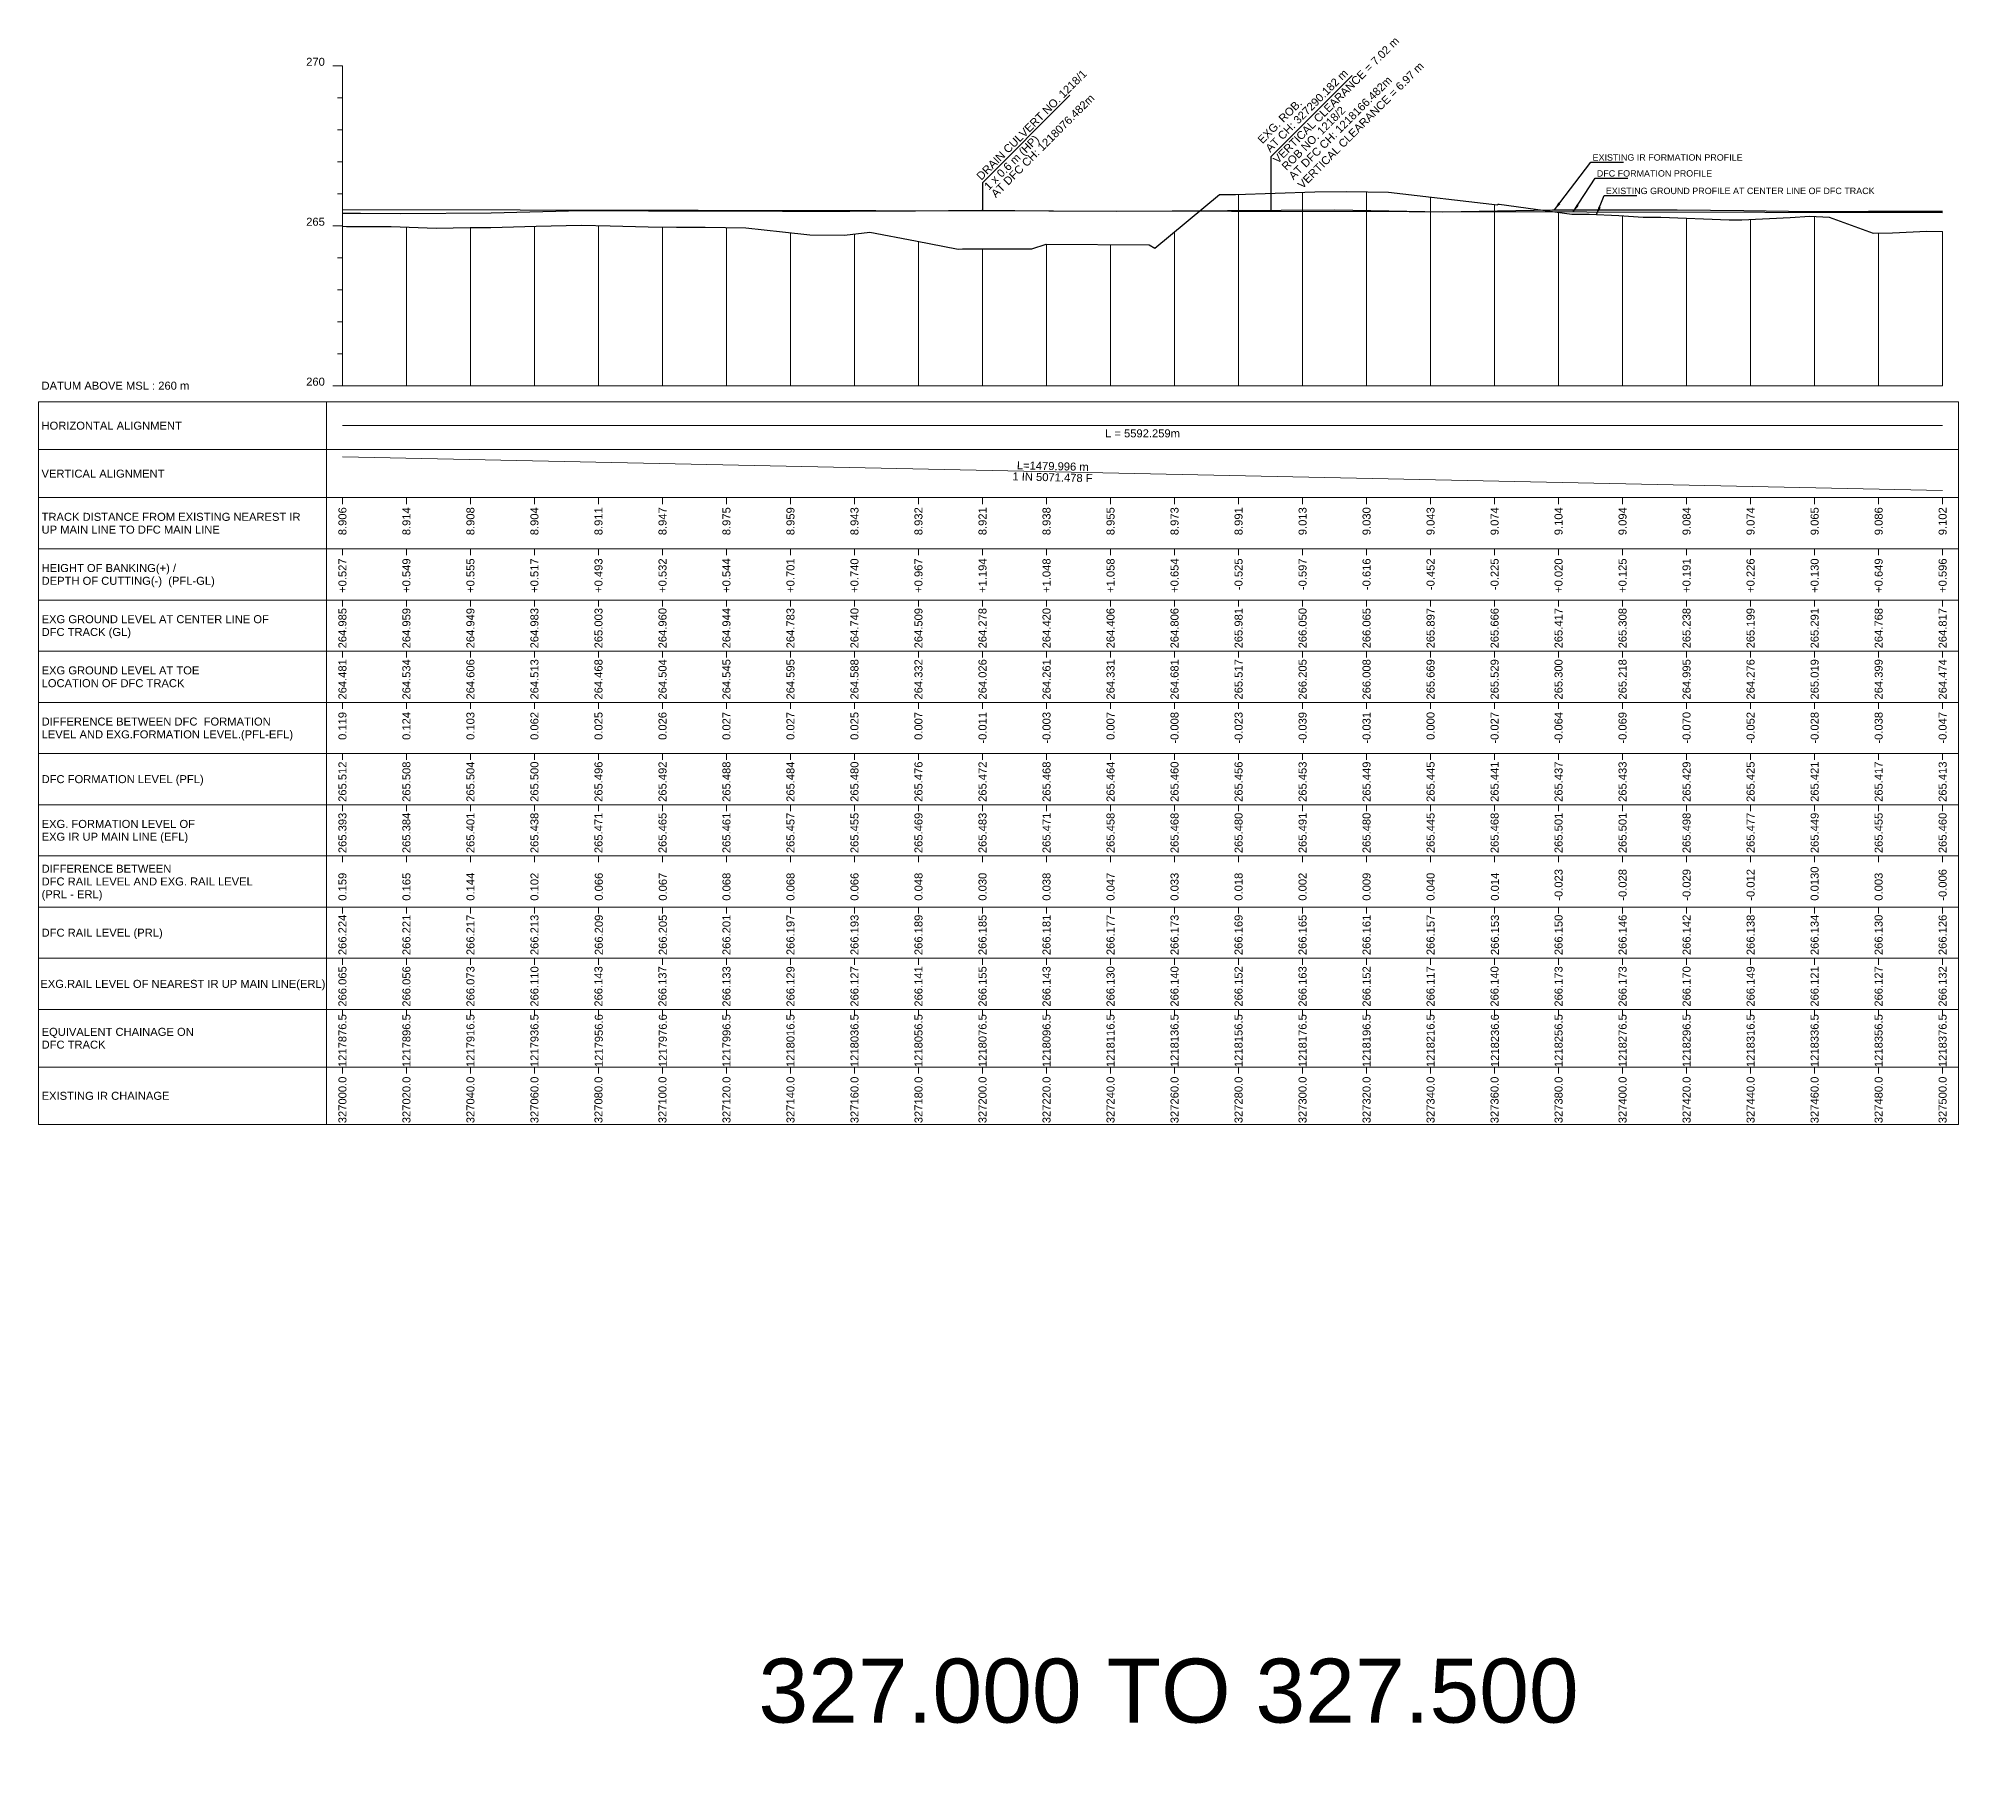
# Model space of a CAD drawing. Header units: metres. Extents: x 2905 to 23505, y -2719 to -1879.
# Drawn here: x 15905 to 16505, y -2428 to -1891 of the extents above; entities that cross this region are included whole.
import ezdxf
from ezdxf.enums import TextEntityAlignment as Align

# ---------------------------------------------------------------- set-up
doc = ezdxf.new("R2010")
doc.units = ezdxf.units.M
doc.header["$MEASUREMENT"] = 0
for name, color, linetype, lineweight in [('LS CUT FILL', 10, 'Continuous', 0), ('LS DATUM', 7, 'Continuous', 0), ('LS DATUM X', 7, 'Continuous', 0), ('LS DATUM Y', 7, 'Continuous', 0), ('LS DIFF. EXG.RL & PRO. RL', 10, 'Continuous', 0), ('LS DIFF. PFL & EFL', 10, 'Continuous', 0), ('LS EXG FL', 7, 'Continuous', 0), ('LS EXG GL', 7, 'Continuous', 0), ('LS EXG GL AT PRO TOE', 7, 'Continuous', 0), ('LS EXG IR CH', 7, 'Continuous', 0), ('LS EXG RL', 7, 'Continuous', 0), ('LS EXG. FL', 7, 'Continuous', 0), ('LS EXG. GL', 7, 'Continuous', 0), ('LS EXG. GL AT PRO. TOE', 7, 'Continuous', 0), ('LS EXG. IR CH', 7, 'Continuous', 0), ('LS EXG. RL', 7, 'Continuous', 0), ('LS FRAME', 7, 'Continuous', 0), ('LS HORIZONTAL ALIGNMENT', 10, 'Continuous', 0), ('LS PFL-EFL', 10, 'Continuous', 0), ('LS PRL-ERL', 10, 'Continuous', 0), ('LS PRO FL', 10, 'Continuous', 0), ('LS PRO. CUT & FILL', 10, 'Continuous', 0), ('LS PRO. DFCC CH', 10, 'Continuous', 0), ('LS PRO. FL', 10, 'Continuous', 0), ('LS PRO. RL', 10, 'Continuous', 0), ('LS PROFILE EXG FL', 7, 'Continuous', 25), ('LS PROFILE EXG GL', 7, 'Continuous', 30), ('LS PROFILE PRO FL', 1, 'Continuous', 30), ('LS TICKS', 7, 'Continuous', 0), ('LS TRACK CENTER', 10, 'Continuous', 0), ("LS TRACK CENTER's", 10, 'Continuous', 0), ('LS VERTICAL ALIGNMENT', 10, 'Continuous', 0), ('Profile Grid', 7, 'Continuous', 0)]:
    doc.layers.add(name, color=color, linetype=linetype, lineweight=lineweight)
for name, color, linetype in [('LS DRAIN CULVERT', 10, 'Continuous'), ("LS LC'S", 7, 'Continuous'), ('ref text', 3, 'Continuous')]:
    doc.layers.add(name, color=color, linetype=linetype)
doc.styles.get("Standard").update_dxf_attribs({"font": 'arial.ttf'})
doc.styles.add('Style-Arial', font='arial.ttf')
doc.styles.add('StyleArial', font='arial.ttf')
doc.dimstyles.get("Standard").update_dxf_attribs({"dimtxt": 5, "dimasz": 0.18, "dimexe": 0.18, "dimexo": 0.0625, "dimgap": 0.09, "dimtad": 0, "dimtih": 1, "dimtoh": 1, "dimdec": 4, "dimzin": 0, "dimdsep": 46, "dimtxsty": 'Standard', "dimcen": 0.09, "dimadec": 0, "dimazin": 0, "dimtfac": 1, "dimtdec": 4, "dimtofl": 0, "dimtmove": 0, "dimatfit": 3, "dimfxl": 1, "dimtolj": 1, "dimtzin": 0, "dimarcsym": 0})

msp = doc.modelspace()

# ---------------------------------------------------------------- linework, layer by layer
at = {"layer": 'LS DATUM X', "color": 7, "linetype": 'Continuous', "lineweight": 0}
msp.add_line((16000, -2000), (16500, -2000), dxfattribs=at)
at = {"layer": 'LS DATUM Y', "color": 7, "linetype": 'Continuous', "lineweight": 0}
for p, q in [((15997, -1900), (16000, -1900)), ((15997, -1900), (16000, -1900)), ((16000, -2000), (16000, -1900)), ((15998.5, -1910), (16000, -1910)), ((15998.5, -1920), (16000, -1920)), ((15998.5, -1930), (16000, -1930)), ((15998.5, -1940), (16000, -1940)), ((15997, -1950), (16000, -1950)), ((15998.5, -1960), (16000, -1960)), ((15998.5, -1970), (16000, -1970)), ((15998.5, -1980), (16000, -1980)), ((15998.5, -1990), (16000, -1990)), ((15997, -2000), (16000, -2000))]:
    msp.add_line(p, q, dxfattribs=at)
at = {"layer": 'LS DRAIN CULVERT'}
msp.add_lwpolyline([(16227.33, -1909.22), (16200, -1936.54), (16200, -1945.28)], dxfattribs=at)
at = {"layer": 'LS FRAME'}
for points in [[(15995, -2231), (15905, -2231), (15905, -2005)], [(15905, -2005), (15995, -2005)], [(15995, -2020), (15905, -2020)], [(15995, -2035), (15905, -2035)], [(15995, -2051), (15905, -2051)], [(15905, -2051), (15995, -2051)], [(15995, -2067), (15905, -2067)], [(15905, -2067), (15995, -2067)], [(15995, -2083), (15905, -2083)], [(15905, -2083), (15995, -2083)], [(15995, -2099), (15905, -2099)], [(15995, -2115), (15905, -2115)], [(15905, -2115), (15995, -2115)], [(15995, -2131), (15905, -2131)], [(15905, -2131), (15995, -2131)], [(15995, -2147), (15905, -2147)], [(15905, -2147), (15995, -2147)], [(15995, -2163), (15905, -2163)], [(15905, -2163), (15995, -2163)], [(15995, -2179), (15905, -2179)], [(15995, -2195), (15905, -2195)], [(15995, -2213), (15905, -2213)]]:
    msp.add_lwpolyline(points, dxfattribs=at)
at = {"layer": 'LS FRAME', "color": 7, "linetype": 'Continuous', "lineweight": 0, "flags": 128}
for points in [[(15995, -2020), (16505, -2020), (16505, -2005), (15995, -2005), (15995, -2020)], [(15995, -2035), (16505, -2035), (16505, -2020), (15995, -2020), (15995, -2035)], [(15995, -2051), (16505, -2051), (16505, -2035), (15995, -2035), (15995, -2051)], [(15995, -2067), (16505, -2067), (16505, -2051), (15995, -2051), (15995, -2067)], [(15995, -2083), (16505, -2083), (16505, -2067), (15995, -2067), (15995, -2083)], [(15995, -2099), (16505, -2099), (16505, -2083), (15995, -2083), (15995, -2099)], [(15995, -2115), (16505, -2115), (16505, -2099), (15995, -2099), (15995, -2115)], [(15995, -2131), (16505, -2131), (16505, -2115), (15995, -2115), (15995, -2131)], [(15995, -2147), (16505, -2147), (16505, -2131), (15995, -2131), (15995, -2147)], [(15995, -2163), (16505, -2163), (16505, -2147), (15995, -2147), (15995, -2163)], [(15995, -2179), (16505, -2179), (16505, -2163), (15995, -2163), (15995, -2179)], [(15995, -2195), (16505, -2195), (16505, -2179), (15995, -2179), (15995, -2195)], [(15995, -2213), (16505, -2213), (16505, -2195), (15995, -2195), (15995, -2213)], [(15995, -2231), (16505, -2231), (16505, -2213), (15995, -2213), (15995, -2231)]]:
    msp.add_lwpolyline(points, close=True, dxfattribs=at)
at = {"layer": 'LS FRAME', "color": 7, "linetype": 'Continuous', "lineweight": 0}
msp.add_3dface([(15995, -2099), (15915, -2099), (15915, -2099)], dxfattribs=at)
at = {"layer": 'LS HORIZONTAL ALIGNMENT', "lineweight": 0, "flags": 128}
msp.add_lwpolyline([(16000, -2012.5), (16500, -2012.5)], dxfattribs=at)
at = {"layer": "LS LC'S"}
msp.add_lwpolyline([(16290.19, -1945.46), (16290.19, -1928.33), (16315.49, -1903.03)], dxfattribs=at)
at = {"layer": 'LS PROFILE EXG FL'}
msp.add_lwpolyline([(16000, -1946.07), (16005.66, -1946.1), (16018.21, -1946.18), (16046.43, -1945.93), (16074.65, -1945.28), (16095.59, -1945.33), (16116.53, -1945.38), (16137.52, -1945.42), (16158.51, -1945.46), (16179.02, -1945.31), (16199.54, -1945.17), (16220.77, -1945.3), (16242, -1945.43), (16259.28, -1945.32), (16276.56, -1945.23), (16293.35, -1945.13), (16310.14, -1945.03), (16326.99, -1945.32), (16343.84, -1945.61), (16360.96, -1945.31), (16378.07, -1945), (16397.54, -1944.99), (16417.01, -1944.99), (16437.91, -1945.2), (16458.82, -1945.51), (16476.82, -1945.45), (16494.82, -1945.41), (16500, -1945.4)], dxfattribs=at)
at = {"layer": 'LS PROFILE EXG GL', "flags": 128}
msp.add_lwpolyline([(16000, -1950.15), (16001.31, -1950.21), (16005.65, -1950.21), (16015.21, -1950.22), (16029.32, -1950.77), (16039.94, -1950.51), (16046.42, -1950.5), (16060.53, -1950.16), (16074.61, -1949.87), (16083.64, -1950.03), (16095.58, -1950.32), (16104.39, -1950.48), (16113.35, -1950.46), (16126.06, -1950.64), (16137.51, -1951.9), (16146.02, -1952.83), (16156.91, -1952.99), (16164.79, -1951.99), (16179.02, -1954.72), (16192.38, -1957.29), (16193.8, -1957.25), (16214.09, -1957.17), (16215.46, -1957.17), (16219.9, -1955.8), (16252.09, -1956.02), (16253.87, -1957.02), (16274.06, -1940.28), (16279.04, -1940.22), (16303.84, -1939.37), (16313.8, -1939.25), (16326.81, -1939.47), (16326.9, -1939.53), (16360.9, -1943.44), (16361, -1943.27), (16361.23, -1943.28), (16361.43, -1943.28), (16384.18, -1946.41), (16389.58, -1946.38), (16398.87, -1946.85), (16406.41, -1947.32), (16412, -1947.28), (16433.3, -1948.18), (16437.24, -1948.15), (16452.4, -1947.39), (16458.55, -1947.03), (16464.53, -1947.31), (16478.27, -1952.37), (16484.39, -1952.2), (16495.05, -1951.7), (16500, -1951.83)], dxfattribs=at)
at = {"layer": 'LS PROFILE PRO FL'}
msp.add_line((16000, -1944.88), (16500, -1945.87), dxfattribs=at)
at = {"layer": 'LS TICKS', "color": 7, "linetype": 'Continuous', "lineweight": 0, "flags": 128}
for points in [[(16000, -2037), (16000, -2035)], [(16019.99, -2037), (16019.99, -2035)], [(16039.99, -2037), (16039.99, -2035)], [(16059.99, -2037), (16059.99, -2035)], [(16080.01, -2037), (16080.01, -2035)], [(16100.01, -2037), (16100.01, -2035)], [(16119.99, -2037), (16119.99, -2035)], [(16139.99, -2037), (16139.99, -2035)], [(16159.99, -2037), (16159.99, -2035)], [(16179.99, -2037), (16179.99, -2035)], [(16200, -2037), (16200, -2035)], [(16220, -2037), (16220, -2035)], [(16240, -2037), (16240, -2035)], [(16260, -2037), (16260, -2035)], [(16280.01, -2037), (16280.01, -2035)], [(16300.01, -2037), (16300.01, -2035)], [(16320, -2037), (16320, -2035)], [(16340, -2037), (16340, -2035)], [(16360.01, -2037), (16360.01, -2035)], [(16379.99, -2037), (16379.99, -2035)], [(16399.99, -2037), (16399.99, -2035)], [(16419.99, -2037), (16419.99, -2035)], [(16439.99, -2037), (16439.99, -2035)], [(16460.01, -2037), (16460.01, -2035)], [(16480.01, -2037), (16480.01, -2035)], [(16500, -2037), (16500, -2035)], [(16000, -2053), (16000, -2051)], [(16019.99, -2053), (16019.99, -2051)], [(16039.99, -2053), (16039.99, -2051)], [(16059.99, -2053), (16059.99, -2051)], [(16080.01, -2053), (16080.01, -2051)], [(16100.01, -2053), (16100.01, -2051)], [(16119.99, -2053), (16119.99, -2051)], [(16139.99, -2053), (16139.99, -2051)], [(16159.99, -2053), (16159.99, -2051)], [(16179.99, -2053), (16179.99, -2051)], [(16200, -2053), (16200, -2051)], [(16220, -2053), (16220, -2051)], [(16240, -2053), (16240, -2051)], [(16260, -2053), (16260, -2051)], [(16280.01, -2053), (16280.01, -2051)], [(16300.01, -2053), (16300.01, -2051)], [(16320, -2053), (16320, -2051)], [(16340, -2053), (16340, -2051)], [(16360.01, -2053), (16360.01, -2051)], [(16379.99, -2053), (16379.99, -2051)], [(16399.99, -2053), (16399.99, -2051)], [(16419.99, -2053), (16419.99, -2051)], [(16439.99, -2053), (16439.99, -2051)], [(16460.01, -2053), (16460.01, -2051)], [(16480.01, -2053), (16480.01, -2051)], [(16500, -2053), (16500, -2051)], [(16000, -2069), (16000, -2067)], [(16019.99, -2069), (16019.99, -2067)], [(16039.99, -2069), (16039.99, -2067)], [(16059.99, -2069), (16059.99, -2067)], [(16080.01, -2069), (16080.01, -2067)], [(16100.01, -2069), (16100.01, -2067)], [(16119.99, -2069), (16119.99, -2067)], [(16139.99, -2069), (16139.99, -2067)], [(16159.99, -2069), (16159.99, -2067)], [(16179.99, -2069), (16179.99, -2067)], [(16200, -2069), (16200, -2067)], [(16220, -2069), (16220, -2067)], [(16240, -2069), (16240, -2067)], [(16260, -2069), (16260, -2067)], [(16280.01, -2069), (16280.01, -2067)], [(16300.01, -2069), (16300.01, -2067)], [(16320, -2069), (16320, -2067)], [(16340, -2069), (16340, -2067)], [(16360.01, -2069), (16360.01, -2067)], [(16379.99, -2069), (16379.99, -2067)], [(16399.99, -2069), (16399.99, -2067)], [(16419.99, -2069), (16419.99, -2067)], [(16439.99, -2069), (16439.99, -2067)], [(16460.01, -2069), (16460.01, -2067)], [(16480.01, -2069), (16480.01, -2067)], [(16500, -2069), (16500, -2067)], [(16000, -2085), (16000, -2083)], [(16019.99, -2085), (16019.99, -2083)], [(16039.99, -2085), (16039.99, -2083)], [(16059.99, -2085), (16059.99, -2083)], [(16080.01, -2085), (16080.01, -2083)], [(16100.01, -2085), (16100.01, -2083)], [(16119.99, -2085), (16119.99, -2083)], [(16139.99, -2085), (16139.99, -2083)], [(16159.99, -2085), (16159.99, -2083)], [(16179.99, -2085), (16179.99, -2083)], [(16200, -2085), (16200, -2083)], [(16220, -2085), (16220, -2083)], [(16240, -2085), (16240, -2083)], [(16260, -2085), (16260, -2083)], [(16280.01, -2085), (16280.01, -2083)], [(16300.01, -2085), (16300.01, -2083)], [(16320, -2085), (16320, -2083)], [(16340, -2085), (16340, -2083)], [(16360.01, -2085), (16360.01, -2083)], [(16379.99, -2085), (16379.99, -2083)], [(16399.99, -2085), (16399.99, -2083)], [(16419.99, -2085), (16419.99, -2083)], [(16439.99, -2085), (16439.99, -2083)], [(16460.01, -2085), (16460.01, -2083)], [(16480.01, -2085), (16480.01, -2083)], [(16500, -2085), (16500, -2083)], [(16000, -2101), (16000, -2099)], [(16019.99, -2101), (16019.99, -2099)], [(16039.99, -2101), (16039.99, -2099)], [(16059.99, -2101), (16059.99, -2099)], [(16080.01, -2101), (16080.01, -2099)], [(16100.01, -2101), (16100.01, -2099)], [(16119.99, -2101), (16119.99, -2099)], [(16139.99, -2101), (16139.99, -2099)], [(16159.99, -2101), (16159.99, -2099)], [(16179.99, -2101), (16179.99, -2099)], [(16200, -2101), (16200, -2099)], [(16220, -2101), (16220, -2099)], [(16240, -2101), (16240, -2099)], [(16260, -2101), (16260, -2099)], [(16280.01, -2101), (16280.01, -2099)], [(16300.01, -2101), (16300.01, -2099)], [(16320, -2101), (16320, -2099)], [(16340, -2101), (16340, -2099)], [(16360.01, -2101), (16360.01, -2099)], [(16379.99, -2101), (16379.99, -2099)], [(16399.99, -2101), (16399.99, -2099)], [(16419.99, -2101), (16419.99, -2099)], [(16439.99, -2101), (16439.99, -2099)], [(16460.01, -2101), (16460.01, -2099)], [(16480.01, -2101), (16480.01, -2099)], [(16500, -2101), (16500, -2099)], [(16000, -2117), (16000, -2115)], [(16019.99, -2117), (16019.99, -2115)], [(16039.99, -2117), (16039.99, -2115)], [(16059.99, -2117), (16059.99, -2115)], [(16080.01, -2117), (16080.01, -2115)], [(16100.01, -2117), (16100.01, -2115)], [(16119.99, -2117), (16119.99, -2115)], [(16139.99, -2117), (16139.99, -2115)], [(16159.99, -2117), (16159.99, -2115)], [(16179.99, -2117), (16179.99, -2115)], [(16200, -2117), (16200, -2115)], [(16220, -2117), (16220, -2115)], [(16240, -2117), (16240, -2115)], [(16260, -2117), (16260, -2115)], [(16280.01, -2117), (16280.01, -2115)], [(16300.01, -2117), (16300.01, -2115)], [(16320, -2117), (16320, -2115)], [(16340, -2117), (16340, -2115)], [(16360.01, -2117), (16360.01, -2115)], [(16379.99, -2117), (16379.99, -2115)], [(16399.99, -2117), (16399.99, -2115)], [(16419.99, -2117), (16419.99, -2115)], [(16439.99, -2117), (16439.99, -2115)], [(16460.01, -2117), (16460.01, -2115)], [(16480.01, -2117), (16480.01, -2115)], [(16500, -2117), (16500, -2115)], [(16000, -2133), (16000, -2131)], [(16019.99, -2133), (16019.99, -2131)], [(16039.99, -2133), (16039.99, -2131)], [(16059.99, -2133), (16059.99, -2131)], [(16080.01, -2133), (16080.01, -2131)], [(16100.01, -2133), (16100.01, -2131)], [(16119.99, -2133), (16119.99, -2131)], [(16139.99, -2133), (16139.99, -2131)], [(16159.99, -2133), (16159.99, -2131)], [(16179.99, -2133), (16179.99, -2131)], [(16200, -2133), (16200, -2131)], [(16220, -2133), (16220, -2131)], [(16240, -2133), (16240, -2131)], [(16260, -2133), (16260, -2131)], [(16280.01, -2133), (16280.01, -2131)], [(16300.01, -2133), (16300.01, -2131)], [(16320, -2133), (16320, -2131)], [(16340, -2133), (16340, -2131)], [(16360.01, -2133), (16360.01, -2131)], [(16379.99, -2133), (16379.99, -2131)], [(16399.99, -2133), (16399.99, -2131)], [(16419.99, -2133), (16419.99, -2131)], [(16439.99, -2133), (16439.99, -2131)], [(16460.01, -2133), (16460.01, -2131)], [(16480.01, -2133), (16480.01, -2131)], [(16500, -2133), (16500, -2131)], [(16000, -2149), (16000, -2147)], [(16019.99, -2149), (16019.99, -2147)], [(16039.99, -2149), (16039.99, -2147)], [(16059.99, -2149), (16059.99, -2147)], [(16080.01, -2149), (16080.01, -2147)], [(16100.01, -2149), (16100.01, -2147)], [(16119.99, -2149), (16119.99, -2147)], [(16139.99, -2149), (16139.99, -2147)], [(16159.99, -2149), (16159.99, -2147)], [(16179.99, -2149), (16179.99, -2147)], [(16200, -2149), (16200, -2147)], [(16220, -2149), (16220, -2147)], [(16240, -2149), (16240, -2147)], [(16260, -2149), (16260, -2147)], [(16280.01, -2149), (16280.01, -2147)], [(16300.01, -2149), (16300.01, -2147)], [(16320, -2149), (16320, -2147)], [(16340, -2149), (16340, -2147)], [(16360.01, -2149), (16360.01, -2147)], [(16379.99, -2149), (16379.99, -2147)], [(16399.99, -2149), (16399.99, -2147)], [(16419.99, -2149), (16419.99, -2147)], [(16439.99, -2149), (16439.99, -2147)], [(16460.01, -2149), (16460.01, -2147)], [(16480.01, -2149), (16480.01, -2147)], [(16500, -2149), (16500, -2147)], [(16000, -2165), (16000, -2163)], [(16019.99, -2165), (16019.99, -2163)], [(16039.99, -2165), (16039.99, -2163)], [(16059.99, -2165), (16059.99, -2163)], [(16080.01, -2165), (16080.01, -2163)], [(16100.01, -2165), (16100.01, -2163)], [(16119.99, -2165), (16119.99, -2163)], [(16139.99, -2165), (16139.99, -2163)], [(16159.99, -2165), (16159.99, -2163)], [(16179.99, -2165), (16179.99, -2163)], [(16200, -2165), (16200, -2163)], [(16220, -2165), (16220, -2163)], [(16240, -2165), (16240, -2163)], [(16260, -2165), (16260, -2163)], [(16280.01, -2165), (16280.01, -2163)], [(16300.01, -2165), (16300.01, -2163)], [(16320, -2165), (16320, -2163)], [(16340, -2165), (16340, -2163)], [(16360.01, -2165), (16360.01, -2163)], [(16379.99, -2165), (16379.99, -2163)], [(16399.99, -2165), (16399.99, -2163)], [(16419.99, -2165), (16419.99, -2163)], [(16439.99, -2165), (16439.99, -2163)], [(16460.01, -2165), (16460.01, -2163)], [(16480.01, -2165), (16480.01, -2163)], [(16500, -2165), (16500, -2163)], [(16000, -2181), (16000, -2179)], [(16019.99, -2181), (16019.99, -2179)], [(16039.99, -2181), (16039.99, -2179)], [(16059.99, -2181), (16059.99, -2179)], [(16080.01, -2181), (16080.01, -2179)], [(16100.01, -2181), (16100.01, -2179)], [(16119.99, -2181), (16119.99, -2179)], [(16139.99, -2181), (16139.99, -2179)], [(16159.99, -2181), (16159.99, -2179)], [(16179.99, -2181), (16179.99, -2179)], [(16200, -2181), (16200, -2179)], [(16220, -2181), (16220, -2179)], [(16240, -2181), (16240, -2179)], [(16260, -2181), (16260, -2179)], [(16280.01, -2181), (16280.01, -2179)], [(16300.01, -2181), (16300.01, -2179)], [(16320, -2181), (16320, -2179)], [(16340, -2181), (16340, -2179)], [(16360.01, -2181), (16360.01, -2179)], [(16379.99, -2181), (16379.99, -2179)], [(16399.99, -2181), (16399.99, -2179)], [(16419.99, -2181), (16419.99, -2179)], [(16439.99, -2181), (16439.99, -2179)], [(16460.01, -2181), (16460.01, -2179)], [(16480.01, -2181), (16480.01, -2179)], [(16500, -2181), (16500, -2179)], [(16000, -2197), (16000, -2195)], [(16019.99, -2197), (16019.99, -2195)], [(16039.99, -2197), (16039.99, -2195)], [(16059.99, -2197), (16059.99, -2195)], [(16080.01, -2197), (16080.01, -2195)], [(16100.01, -2197), (16100.01, -2195)], [(16119.99, -2197), (16119.99, -2195)], [(16139.99, -2197), (16139.99, -2195)], [(16159.99, -2197), (16159.99, -2195)], [(16179.99, -2197), (16179.99, -2195)], [(16200, -2197), (16200, -2195)], [(16220, -2197), (16220, -2195)], [(16240, -2197), (16240, -2195)], [(16260, -2197), (16260, -2195)], [(16280.01, -2197), (16280.01, -2195)], [(16300.01, -2197), (16300.01, -2195)], [(16320, -2197), (16320, -2195)], [(16340, -2197), (16340, -2195)], [(16360.01, -2197), (16360.01, -2195)], [(16379.99, -2197), (16379.99, -2195)], [(16399.99, -2197), (16399.99, -2195)], [(16419.99, -2197), (16419.99, -2195)], [(16439.99, -2197), (16439.99, -2195)], [(16460.01, -2197), (16460.01, -2195)], [(16480.01, -2197), (16480.01, -2195)], [(16500, -2197), (16500, -2195)], [(16000, -2215), (16000, -2213)], [(16019.99, -2215), (16019.99, -2213)], [(16039.99, -2215), (16039.99, -2213)], [(16059.99, -2215), (16059.99, -2213)], [(16080.01, -2215), (16080.01, -2213)], [(16100.01, -2215), (16100.01, -2213)], [(16119.99, -2215), (16119.99, -2213)], [(16139.99, -2215), (16139.99, -2213)], [(16159.99, -2215), (16159.99, -2213)], [(16179.99, -2215), (16179.99, -2213)], [(16200, -2215), (16200, -2213)], [(16220, -2215), (16220, -2213)], [(16240, -2215), (16240, -2213)], [(16260, -2215), (16260, -2213)], [(16280.01, -2215), (16280.01, -2213)], [(16300.01, -2215), (16300.01, -2213)], [(16320, -2215), (16320, -2213)], [(16340, -2215), (16340, -2213)], [(16360.01, -2215), (16360.01, -2213)], [(16379.99, -2215), (16379.99, -2213)], [(16399.99, -2215), (16399.99, -2213)], [(16419.99, -2215), (16419.99, -2213)], [(16439.99, -2215), (16439.99, -2213)], [(16460.01, -2215), (16460.01, -2213)], [(16480.01, -2215), (16480.01, -2213)], [(16500, -2215), (16500, -2213)]]:
    msp.add_lwpolyline(points, dxfattribs=at)
at = {"layer": 'LS VERTICAL ALIGNMENT', "linetype": 'Continuous', "lineweight": 0, "flags": 128}
msp.add_lwpolyline([(16000, -2022.25), (16500, -2032.75)], dxfattribs=at)
at = {"layer": 'Profile Grid', "linetype": 'Continuous', "lineweight": 0, "flags": 128}
for points in [[(16280.01, -2000), (16280.01, -1940.19)], [(16300.01, -2000), (16300.01, -1939.5)], [(16320, -2000), (16320, -1939.35)], [(16340, -2000), (16340, -1941.03)], [(16360.01, -2000), (16360.01, -1943.34)], [(16080.01, -2000), (16080.01, -1949.97)], [(16379.99, -2000), (16379.99, -1945.83)], [(16399.99, -2000), (16399.99, -1946.92)], [(16419.99, -2000), (16419.99, -1947.62)], [(16439.99, -2000), (16439.99, -1948.01)], [(16460.01, -2000), (16460.01, -1947.09)], [(16000, -2000), (16000, -1950.15)], [(16019.99, -2000), (16019.99, -1950.41)], [(16039.99, -2000), (16039.99, -1950.51)], [(16059.99, -2000), (16059.99, -1950.17)], [(16100.01, -2000), (16100.01, -1950.4)], [(16119.99, -2000), (16119.99, -1950.56)], [(16139.99, -2000), (16139.99, -1952.17)], [(16159.99, -2000), (16159.99, -1952.6)], [(16179.99, -2000), (16179.99, -1954.91)], [(16220, -2000), (16220, -1955.8)], [(16240, -2000), (16240, -1955.94)], [(16260, -2000), (16260, -1951.94)], [(16480.01, -2000), (16480.01, -1952.32)], [(16500, -2000), (16500, -1951.83)], [(16200, -2000), (16200, -1957.22)]]:
    msp.add_lwpolyline(points, dxfattribs=at)

# ---------------------------------------------------------------- texts
at = {"layer": 'LS CUT FILL', "lineweight": 0, "style": 'Style-Arial'}
for s, p in [('+0.527', (16000, -2054)), ('+0.549', (16019.99, -2054)), ('+0.555', (16039.99, -2054)), ('+0.517', (16059.99, -2054)), ('+0.493', (16080.01, -2054)), ('+0.532', (16100.01, -2054)), ('+0.544', (16119.99, -2054)), ('+0.701', (16139.99, -2054)), ('+0.740', (16159.99, -2054)), ('+0.967', (16179.99, -2054)), ('+1.194', (16200, -2054)), ('+1.048', (16220, -2054)), ('+1.058', (16240, -2054)), ('+0.654', (16260, -2054)), ('-0.525', (16280.01, -2054)), ('-0.597', (16300.01, -2054)), ('-0.616', (16320, -2054)), ('-0.452', (16340, -2054)), ('-0.225', (16360.01, -2054)), ('+0.020', (16379.99, -2054)), ('+0.125', (16399.99, -2054)), ('+0.191', (16419.99, -2054)), ('+0.226', (16439.99, -2054)), ('+0.130', (16460.01, -2054)), ('+0.649', (16480.01, -2054)), ('+0.596', (16500, -2054))]:
    msp.add_text(s, height=2.5, rotation=90, dxfattribs=at).set_placement(p, align=Align.MIDDLE_RIGHT)
at = {"layer": 'LS DATUM', "color": 7, "style": 'StyleArial'}
msp.add_text('DATUM ABOVE MSL : 260 m', height=2.5, rotation=0.00003, dxfattribs=at).set_placement((15905.97, -2000), align=Align.MIDDLE_LEFT)
at = {"layer": 'LS DATUM Y', "color": 7, "lineweight": 0, "style": 'Style-Arial'}
for s, p in [('270', (15994.5, -1900)), ('270', (15994.5, -1900)), ('265', (15994.5, -1950)), ('260', (15994.5, -2000))]:
    msp.add_text(s, height=2.5, dxfattribs=at).set_placement(p, align=Align.RIGHT)
at = {"layer": 'LS DIFF. EXG.RL & PRO. RL', "color": 10, "style": 'StyleArial'}
for s, p in [('DIFFERENCE BETWEEN ', (15906, -2151)), ('DFC RAIL LEVEL AND EXG. RAIL LEVEL ', (15906, -2155)), ('(PRL - ERL)', (15906, -2159))]:
    msp.add_text(s, height=2.5, rotation=0.00003, dxfattribs=at).set_placement(p, align=Align.MIDDLE_LEFT)
at = {"layer": 'LS DIFF. PFL & EFL', "color": 10, "style": 'StyleArial'}
for s, p in [('DIFFERENCE BETWEEN DFC  FORMATION ', (15906, -2105)), ('LEVEL AND EXG.FORMATION LEVEL.(PFL-EFL)', (15906, -2109))]:
    msp.add_text(s, height=2.5, rotation=0.00003, dxfattribs=at).set_placement(p, align=Align.MIDDLE_LEFT)
at = {"layer": 'LS DRAIN CULVERT'}
for s, p in [('DRAIN CULVERT NO. 1218/1', (16199.62, -1935.94)), ('AT DFC CH: 1218076.482m', (16204.17, -1941.38)), ('1 x 0.6 m (HP)', (16201.97, -1939.09))]:
    msp.add_text(s, height=2.5, rotation=44.95988, dxfattribs=at).set_placement(p)
at = {"layer": 'LS EXG FL', "style": 'StyleArial'}
for s, p in [('EXG. FORMATION LEVEL OF', (15906, -2137)), ('EXG IR UP MAIN LINE (EFL)', (15906, -2141))]:
    msp.add_text(s, height=2.5, rotation=0.00003, dxfattribs=at).set_placement(p, align=Align.MIDDLE_LEFT)
at = {"layer": 'LS EXG GL', "lineweight": 0, "style": 'Style-Arial'}
for s, p in [('264.985', (16000, -2069.5)), ('264.959', (16019.99, -2069.5)), ('264.949', (16039.99, -2069.5)), ('264.983', (16059.99, -2069.5)), ('265.003', (16080.01, -2069.5)), ('264.960', (16100.01, -2069.5)), ('264.944', (16119.99, -2069.5)), ('264.783', (16139.99, -2069.5)), ('264.740', (16159.99, -2069.5)), ('264.509', (16179.99, -2069.5)), ('264.278', (16200, -2069.5)), ('264.420', (16220, -2069.5)), ('264.406', (16240, -2069.5)), ('264.806', (16260, -2069.5)), ('265.981', (16280.01, -2069.5)), ('266.050', (16300.01, -2069.5)), ('266.065', (16320, -2069.5)), ('265.897', (16340, -2069.5)), ('265.666', (16360.01, -2069.5)), ('265.417', (16379.99, -2069.5)), ('265.308', (16399.99, -2069.5)), ('265.238', (16419.99, -2069.5)), ('265.199', (16439.99, -2069.5)), ('265.291', (16460.01, -2069.5)), ('264.768', (16480.01, -2069.5)), ('264.817', (16500, -2069.5))]:
    msp.add_text(s, height=2.5, rotation=90, dxfattribs=at).set_placement(p, align=Align.MIDDLE_RIGHT)
at = {"layer": 'LS EXG GL AT PRO TOE', "color": 7, "style": 'StyleArial'}
for s, p in [('EXG GROUND LEVEL AT TOE', (15906, -2089)), ('LOCATION OF DFC TRACK', (15906, -2093))]:
    msp.add_text(s, height=2.5, rotation=0.00003, dxfattribs=at).set_placement(p, align=Align.MIDDLE_LEFT)
at = {"layer": 'LS EXG IR CH', "style": 'Style-Arial'}
for s, p in [('327000.0', (16000, -2216)), ('327020.0', (16020, -2216)), ('327040.0', (16040, -2216)), ('327060.0', (16060, -2216)), ('327080.0', (16080, -2216)), ('327100.0', (16100, -2216)), ('327120.0', (16120, -2216)), ('327140.0', (16140, -2216)), ('327160.0', (16160, -2216)), ('327180.0', (16180, -2216)), ('327200.0', (16200, -2216)), ('327220.0', (16220, -2216)), ('327240.0', (16240, -2216)), ('327260.0', (16260, -2216)), ('327280.0', (16280, -2216)), ('327300.0', (16300, -2216)), ('327320.0', (16320, -2216)), ('327340.0', (16340, -2216)), ('327360.0', (16360, -2216)), ('327380.0', (16380, -2216)), ('327400.0', (16400, -2216)), ('327420.0', (16420, -2216)), ('327440.0', (16440, -2216)), ('327460.0', (16460, -2216)), ('327480.0', (16480, -2216)), ('327500.0', (16500, -2216))]:
    msp.add_text(s, height=2.5, rotation=90, dxfattribs=at).set_placement(p, align=Align.MIDDLE_RIGHT)
at = {"layer": 'LS EXG RL', "style": 'Style-Arial'}
for s, p in [('266.065', (16000, -2181.5)), ('266.056', (16020, -2181.5)), ('266.073', (16040, -2181.5)), ('266.110', (16060, -2181.5)), ('266.143', (16080, -2181.5)), ('266.137', (16100, -2181.5)), ('266.133', (16120, -2181.5)), ('266.129', (16140, -2181.5)), ('266.127', (16160, -2181.5)), ('266.141', (16180, -2181.5)), ('266.155', (16200, -2181.5)), ('266.143', (16220, -2181.5)), ('266.130', (16240, -2181.5)), ('266.140', (16260, -2181.5)), ('266.152', (16280, -2181.5)), ('266.163', (16300, -2181.5)), ('266.152', (16320, -2181.5)), ('266.117', (16340, -2181.5)), ('266.140', (16360, -2181.5)), ('266.173', (16380, -2181.5)), ('266.173', (16400, -2181.5)), ('266.170', (16420, -2181.5)), ('266.149', (16440, -2181.5)), ('266.121', (16460, -2181.5)), ('266.127', (16480, -2181.5)), ('266.132', (16500, -2181.5))]:
    msp.add_text(s, height=2.5, rotation=90, dxfattribs=at).set_placement(p, align=Align.MIDDLE_RIGHT)
at = {"layer": 'LS EXG. FL'}
for s, p in [('265.393', (16000, -2133.5)), ('265.384', (16019.99, -2133.5)), ('265.401', (16039.99, -2133.5)), ('265.438', (16059.99, -2133.5)), ('265.471', (16080.01, -2133.5)), ('265.465', (16100.01, -2133.5)), ('265.461', (16119.99, -2133.5)), ('265.457', (16139.99, -2133.5)), ('265.455', (16159.99, -2133.5)), ('265.469', (16179.99, -2133.5)), ('265.483', (16200, -2133.5)), ('265.471', (16220, -2133.5)), ('265.458', (16240, -2133.5)), ('265.468', (16260, -2133.5)), ('265.480', (16280.01, -2133.5)), ('265.491', (16300.01, -2133.5)), ('265.480', (16320, -2133.5)), ('265.445', (16340, -2133.5)), ('265.468', (16360.01, -2133.5)), ('265.501', (16379.99, -2133.5)), ('265.501', (16399.99, -2133.5)), ('265.498', (16419.99, -2133.5)), ('265.477', (16439.99, -2133.5)), ('265.449', (16460.01, -2133.5)), ('265.455', (16480.01, -2133.5)), ('265.460', (16500, -2133.5))]:
    msp.add_text(s, height=2.5, rotation=90, dxfattribs=at).set_placement(p, align=Align.MIDDLE_RIGHT)
at = {"layer": 'LS EXG. GL', "color": 7, "style": 'StyleArial'}
for s, p in [('EXG GROUND LEVEL AT CENTER LINE OF ', (15906, -2073)), ('DFC TRACK (GL)', (15906, -2077))]:
    msp.add_text(s, height=2.5, rotation=0.00003, dxfattribs=at).set_placement(p, align=Align.MIDDLE_LEFT)
at = {"layer": 'LS EXG. GL AT PRO. TOE'}
for s, p in [('264.481', (16000, -2085.5)), ('264.534', (16019.99, -2085.5)), ('264.606', (16039.99, -2085.5)), ('264.513', (16059.99, -2085.5)), ('264.468', (16080.01, -2085.5)), ('264.504', (16100.01, -2085.5)), ('264.545', (16119.99, -2085.5)), ('264.595', (16139.99, -2085.5)), ('264.588', (16159.99, -2085.5)), ('264.332', (16179.99, -2085.5)), ('264.026', (16200, -2085.5)), ('264.261', (16220, -2085.5)), ('264.331', (16240, -2085.5)), ('264.681', (16260, -2085.5)), ('265.517', (16280.01, -2085.5)), ('266.205', (16300.01, -2085.5)), ('266.008', (16320, -2085.5)), ('265.669', (16340, -2085.5)), ('265.529', (16360.01, -2085.5)), ('265.300', (16379.99, -2085.5)), ('265.218', (16399.99, -2085.5)), ('264.995', (16419.99, -2085.5)), ('264.276', (16439.99, -2085.5)), ('265.019', (16460.01, -2085.5)), ('264.399', (16480.01, -2085.5)), ('264.474', (16500, -2085.5))]:
    msp.add_text(s, height=2.5, rotation=90, dxfattribs=at).set_placement(p, align=Align.MIDDLE_RIGHT)
at = {"layer": 'LS EXG. IR CH', "style": 'StyleArial'}
msp.add_text('EXISTING IR CHAINAGE', height=2.5, rotation=0.00003, dxfattribs=at).set_placement((15906, -2222), align=Align.MIDDLE_LEFT)
at = {"layer": 'LS EXG. RL', "style": 'StyleArial'}
msp.add_text('EXG.RAIL LEVEL OF NEAREST IR UP MAIN LINE(ERL)', height=2.5, rotation=0.00003, dxfattribs=at).set_placement((15905.61, -2187), align=Align.MIDDLE_LEFT)
at = {"layer": 'LS HORIZONTAL ALIGNMENT', "style": 'StyleArial'}
msp.add_text('HORIZONTAL ALIGNMENT', height=2.5, rotation=0.00003, dxfattribs=at).set_placement((15905.97, -2012.5), align=Align.MIDDLE_LEFT)
at = {"layer": 'LS HORIZONTAL ALIGNMENT', "lineweight": 0, "insert": (16250, -2014.92), "char_height": 2.5, "attachment_point": 5, "line_spacing_factor": 0.6, "style": 'Style-Arial'}
msp.add_mtext('L = 5592.259m', dxfattribs=at)
at = {"layer": "LS LC'S", "lineweight": 13, "style": 'Style-Arial'}
for s, p in [('VERTICAL CLEARANCE = 7.02 m', (16292.27, -1930.76)), ('AT CH: 327290.182 m', (16289.9, -1927.2)), ('EXG. ROB. ', (16287.46, -1924.54))]:
    msp.add_text(s, height=2.5, rotation=45.10494, dxfattribs=at).set_placement(p)
at = {"layer": "LS LC'S", "color": 10, "lineweight": 13, "style": 'Style-Arial'}
for s, p in [('VERTICAL CLEARANCE = 6.97 m', (16299.97, -1938.62)), ('AT DFC CH: 1218166.482m', (16297.19, -1935.84)), ('ROB NO. 1218/2', (16294.97, -1932.89))]:
    msp.add_text(s, height=2.5, rotation=45.10494, dxfattribs=at).set_placement(p)
at = {"layer": 'LS PFL-EFL'}
for s, p in [('0.119', (16000, -2102)), ('0.124', (16019.99, -2102)), ('0.103', (16039.99, -2102)), ('0.062', (16059.99, -2102)), ('0.025', (16080.01, -2102)), ('0.026', (16100.01, -2102)), ('0.027', (16119.99, -2102)), ('0.027', (16139.99, -2102)), ('0.025', (16159.99, -2102)), ('0.007', (16179.99, -2102)), ('-0.011', (16200, -2102)), ('-0.003', (16220, -2102)), ('0.007', (16240, -2102)), ('-0.008', (16260, -2102)), ('-0.023', (16280.01, -2102)), ('-0.039', (16300.01, -2102)), ('-0.031', (16320, -2102)), ('0.000', (16340, -2102)), ('-0.027', (16360.01, -2102)), ('-0.064', (16379.99, -2102)), ('-0.069', (16399.99, -2102)), ('-0.070', (16419.99, -2102)), ('-0.052', (16439.99, -2102)), ('-0.028', (16460.01, -2102)), ('-0.038', (16480.01, -2102)), ('-0.047', (16500, -2102))]:
    msp.add_text(s, height=2.5, rotation=90, dxfattribs=at).set_placement(p, align=Align.MIDDLE_RIGHT)
at = {"layer": 'LS PRL-ERL'}
for s, p in [('0.159', (16001.25, -2161)), ('0.165', (16021.25, -2161)), ('0.144', (16041.25, -2161)), ('0.102', (16061.25, -2161)), ('0.066', (16081.35, -2161)), ('0.067', (16101.35, -2161)), ('0.068', (16121.25, -2161)), ('0.068', (16141.25, -2161)), ('0.066', (16161.25, -2161)), ('0.048', (16181.25, -2161)), ('0.030', (16201.25, -2161)), ('0.038', (16221.25, -2161)), ('0.047', (16241.25, -2161)), ('0.033', (16261.25, -2161)), ('0.018', (16281.25, -2161)), ('0.002', (16301.25, -2161)), ('0.009', (16321.25, -2161)), ('0.040', (16341.25, -2161)), ('0.014', (16361.35, -2161)), ('-0.023', (16381.25, -2161)), ('-0.028', (16401.25, -2161)), ('-0.029', (16421.25, -2161)), ('-0.012', (16441.25, -2161)), ('0.0130', (16461.25, -2161)), ('0.003', (16481.25, -2161)), ('-0.006', (16501.25, -2161))]:
    msp.add_text(s, height=2.5, rotation=90, dxfattribs=at).set_placement(p)
at = {"layer": 'LS PRO FL', "lineweight": 0, "style": 'Style-Arial'}
for s, p in [('265.512', (16000, -2117.5)), ('265.508', (16019.99, -2117.5)), ('265.504', (16039.99, -2117.5)), ('265.500', (16059.99, -2117.5)), ('265.496', (16080.01, -2117.5)), ('265.492', (16100.01, -2117.5)), ('265.488', (16119.99, -2117.5)), ('265.484', (16139.99, -2117.5)), ('265.480', (16159.99, -2117.5)), ('265.476', (16179.99, -2117.5)), ('265.472', (16200, -2117.5)), ('265.468', (16220, -2117.5)), ('265.464', (16240, -2117.5)), ('265.460', (16260, -2117.5)), ('265.456', (16280.01, -2117.5)), ('265.453', (16300.01, -2117.5)), ('265.449', (16320, -2117.5)), ('265.445', (16340, -2117.5)), ('265.441', (16360.01, -2117.5)), ('265.437', (16379.99, -2117.5)), ('265.433', (16399.99, -2117.5)), ('265.429', (16419.99, -2117.5)), ('265.425', (16439.99, -2117.5)), ('265.421', (16460.01, -2117.5)), ('265.417', (16480.01, -2117.5)), ('265.413', (16500, -2117.5))]:
    msp.add_text(s, height=2.5, rotation=90, dxfattribs=at).set_placement(p, align=Align.MIDDLE_RIGHT)
at = {"layer": 'LS PRO. CUT & FILL', "color": 10, "style": 'StyleArial'}
for s, p in [('HEIGHT OF BANKING(+) /', (15906, -2057)), ('DEPTH OF CUTTING(-)  (PFL-GL)', (15906, -2061))]:
    msp.add_text(s, height=2.5, rotation=0.00003, dxfattribs=at).set_placement(p, align=Align.MIDDLE_LEFT)
at = {"layer": 'LS PRO. DFCC CH', "color": 10, "style": 'Style-Arial'}
for s, p in [('EQUIVALENT CHAINAGE ON ', (15906, -2202)), ('DFC TRACK', (15906, -2206))]:
    msp.add_text(s, height=2.5, rotation=0.00003, dxfattribs=at).set_placement(p, align=Align.MIDDLE_LEFT)
at = {"layer": 'LS PRO. DFCC CH'}
for s, p in [('1217876.5', (16001.25, -2213)), ('1217896.5', (16021.25, -2213)), ('1217916.5', (16041.25, -2213)), ('1217936.5', (16061.25, -2213)), ('1217956.6', (16081.35, -2213)), ('1217976.6', (16101.35, -2213)), ('1217996.5', (16121.25, -2213)), ('1218016.5', (16141.25, -2213)), ('1218036.5', (16161.25, -2213)), ('1218056.5', (16181.25, -2213)), ('1218076.5', (16201.25, -2213)), ('1218096.5', (16221.25, -2213)), ('1218116.5', (16241.25, -2213)), ('1218136.5', (16261.25, -2213)), ('1218156.5', (16281.25, -2213)), ('1218176.5', (16301.25, -2213)), ('1218196.5', (16321.25, -2213)), ('1218216.5', (16341.25, -2213)), ('1218236.6', (16361.35, -2213)), ('1218256.5', (16381.25, -2213)), ('1218276.5', (16401.25, -2213)), ('1218296.5', (16421.25, -2213)), ('1218316.5', (16441.25, -2213)), ('1218336.5', (16461.25, -2213)), ('1218356.5', (16481.25, -2213)), ('1218376.5', (16501.25, -2213))]:
    msp.add_text(s, height=2.5, rotation=90, dxfattribs=at).set_placement(p)
at = {"layer": 'LS PRO. FL', "color": 10, "style": 'StyleArial'}
msp.add_text('DFC FORMATION LEVEL (PFL) ', height=2.5, rotation=0.00003, dxfattribs=at).set_placement((15906, -2123), align=Align.MIDDLE_LEFT)
at = {"layer": 'LS PRO. RL'}
for s, p in [('266.224', (16001.25, -2178)), ('266.221', (16021.25, -2178)), ('266.217', (16041.25, -2178)), ('266.213', (16061.25, -2178)), ('266.209', (16081.35, -2178)), ('266.205', (16101.35, -2178)), ('266.201', (16121.25, -2178)), ('266.197', (16141.25, -2178)), ('266.193', (16161.25, -2178)), ('266.189', (16181.25, -2178)), ('266.185', (16201.25, -2178)), ('266.181', (16221.25, -2178)), ('266.177', (16241.25, -2178)), ('266.173', (16261.25, -2178)), ('266.169', (16281.25, -2178)), ('266.165', (16301.25, -2178)), ('266.161', (16321.25, -2178)), ('266.157', (16341.25, -2178)), ('266.153', (16361.35, -2178)), ('266.150', (16381.25, -2178)), ('266.146', (16401.25, -2178)), ('266.142', (16421.25, -2178)), ('266.138', (16441.25, -2178)), ('266.134', (16461.25, -2178)), ('266.130', (16481.25, -2178)), ('266.126', (16501.25, -2178))]:
    msp.add_text(s, height=2.5, rotation=90, dxfattribs=at).set_placement(p)
at = {"layer": 'LS PRO. RL', "color": 10, "style": 'StyleArial'}
msp.add_text('DFC RAIL LEVEL (PRL)', height=2.5, rotation=0.00003, dxfattribs=at).set_placement((15906, -2171), align=Align.MIDDLE_LEFT)
at = {"layer": 'LS PROFILE EXG FL', "color": 7, "linetype": 'Continuous', "lineweight": 0, "style": 'Style-Arial'}
msp.add_text('EXISTING IR FORMATION PROFILE', height=2, dxfattribs=at).set_placement((16390.63, -1929.65))
at = {"layer": 'LS PROFILE EXG GL', "color": 7, "lineweight": 0, "style": 'Style-Arial'}
msp.add_text('EXISTING GROUND PROFILE AT CENTER LINE OF DFC TRACK', height=2, dxfattribs=at).set_placement((16394.78, -1940.11, 0))
at = {"layer": 'LS PROFILE PRO FL', "style": 'Style-Arial'}
msp.add_text(' DFC FORMATION PROFILE', height=2, dxfattribs=at).set_placement((16391.18, -1934.64, 0))
at = {"layer": 'LS TRACK CENTER'}
for s, p in [('8.906', (16000, -2038)), ('8.914', (16019.99, -2038)), ('8.908', (16039.99, -2038)), ('8.904', (16059.99, -2038)), ('8.911', (16080.01, -2038)), ('8.947', (16100.01, -2038)), ('8.975', (16119.99, -2038)), ('8.959', (16139.99, -2038)), ('8.943', (16159.99, -2038)), ('8.932', (16179.99, -2038)), ('8.921', (16200, -2038)), ('8.938', (16220, -2038)), ('8.955', (16240, -2038)), ('8.973', (16260, -2038)), ('8.991', (16280.01, -2038)), ('9.013', (16300.01, -2038)), ('9.030', (16320, -2038)), ('9.043', (16340, -2038)), ('9.074', (16360.01, -2038)), ('9.104', (16379.99, -2038)), ('9.094', (16399.99, -2038)), ('9.084', (16419.99, -2038)), ('9.074', (16439.99, -2038)), ('9.065', (16460.01, -2038)), ('9.086', (16480.01, -2038)), ('9.102', (16500, -2038))]:
    msp.add_text(s, height=2.5, rotation=90, dxfattribs=at).set_placement(p, align=Align.MIDDLE_RIGHT)
at = {"layer": "LS TRACK CENTER's", "color": 10, "style": 'StyleArial'}
for s, p in [('TRACK DISTANCE FROM EXISTING NEAREST IR ', (15906, -2041)), ('UP MAIN LINE TO DFC MAIN LINE', (15906, -2045))]:
    msp.add_text(s, height=2.5, rotation=0.00003, dxfattribs=at).set_placement(p, align=Align.MIDDLE_LEFT)
at = {"layer": 'LS VERTICAL ALIGNMENT', "style": 'StyleArial'}
msp.add_text('VERTICAL ALIGNMENT', height=2.5, rotation=0.00003, dxfattribs=at).set_placement((15905.97, -2027.5), align=Align.MIDDLE_LEFT)
at = {"layer": 'LS VERTICAL ALIGNMENT', "lineweight": 0, "insert": (16221.92, -2026.91), "char_height": 2.5, "attachment_point": 5, "rotation": 358.6216, "line_spacing_factor": 0.84, "style": 'Style-Arial'}
msp.add_mtext('L=1479.996 m\\P1 IN 5071.478 F', dxfattribs=at)
at = {"layer": 'ref text', "color": 3, "insert": (16130, -2418.23), "char_height": 20, "width": 256.3165, "attachment_point": 7, "bg_fill": 3, "box_fill_scale": 1.5, "bg_fill_color": 256, "bg_fill_transparency": 0}
msp.add_mtext('327.000 TO 327.500', dxfattribs=at)

# ---------------------------------------------------------------- leaders
at = {"layer": 'LS PROFILE EXG FL', "color": 7, "lineweight": -3}
msp.add_leader([(16378.72, -1944.99), (16390.12, -1930.11), (16400.26, -1930.11)], dimstyle='Standard', override={"dimasz": 2.5, "dimexe": 0.25, "dimexo": 0.25, "dimgap": 0.25, "dimtad": 0, "dimtih": 0, "dimtoh": 0, "dimzin": 11, "dimadec": 4, "dimazin": 3, "dimatfit": 1, "dimfrac": 2, "dimtolj": 0, "dimtzin": 11}, dxfattribs=at)
at = {"layer": 'LS PROFILE EXG GL', "color": 7, "lineweight": -3}
msp.add_leader([(16391.89, -1946.49, 0), (16394.27, -1940.57, 0), (16404.41, -1940.57, 0)], dimstyle='Standard', override={"dimasz": 2.5, "dimexe": 0.25, "dimexo": 0.25, "dimgap": 0.25, "dimtad": 0, "dimtih": 0, "dimtoh": 0, "dimzin": 11, "dimadec": 4, "dimazin": 3, "dimatfit": 1, "dimfrac": 2, "dimtolj": 0, "dimtzin": 11}, dxfattribs=at)
at = {"layer": 'LS PROFILE PRO FL', "lineweight": -3}
msp.add_leader([(16384.61, -1945.64, 0), (16391.46, -1935.1, 0), (16401.6, -1935.1, 0)], dimstyle='Standard', override={"dimasz": 2.5, "dimexe": 0.25, "dimexo": 0.25, "dimgap": 0.25, "dimtad": 0, "dimtih": 0, "dimtoh": 0, "dimzin": 11, "dimadec": 4, "dimazin": 3, "dimatfit": 1, "dimfrac": 2, "dimtolj": 0, "dimtzin": 11}, dxfattribs=at)

doc.saveas('drawing.dxf')
